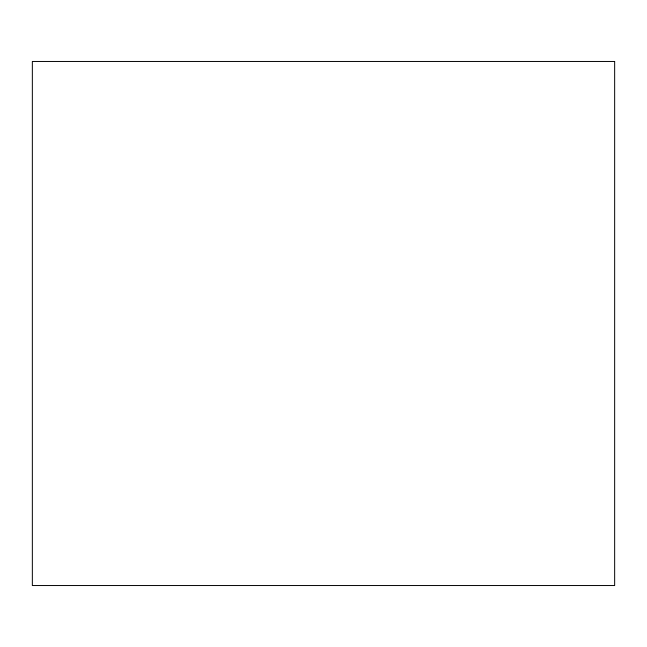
<?xml version="1.0" encoding="UTF-8"?>
<svg xmlns="http://www.w3.org/2000/svg" width="647" height="647" viewBox="0 0 647 647"><rect width="100%" height="100%" fill="white"/><g stroke="black" fill="none" stroke-linecap="round" stroke-linejoin="round"><path stroke-width="0.97" d="M614.65 61.465L32.35 61.465L32.35 585.535L614.65 585.535L614.65 61.465"/></g></svg>
